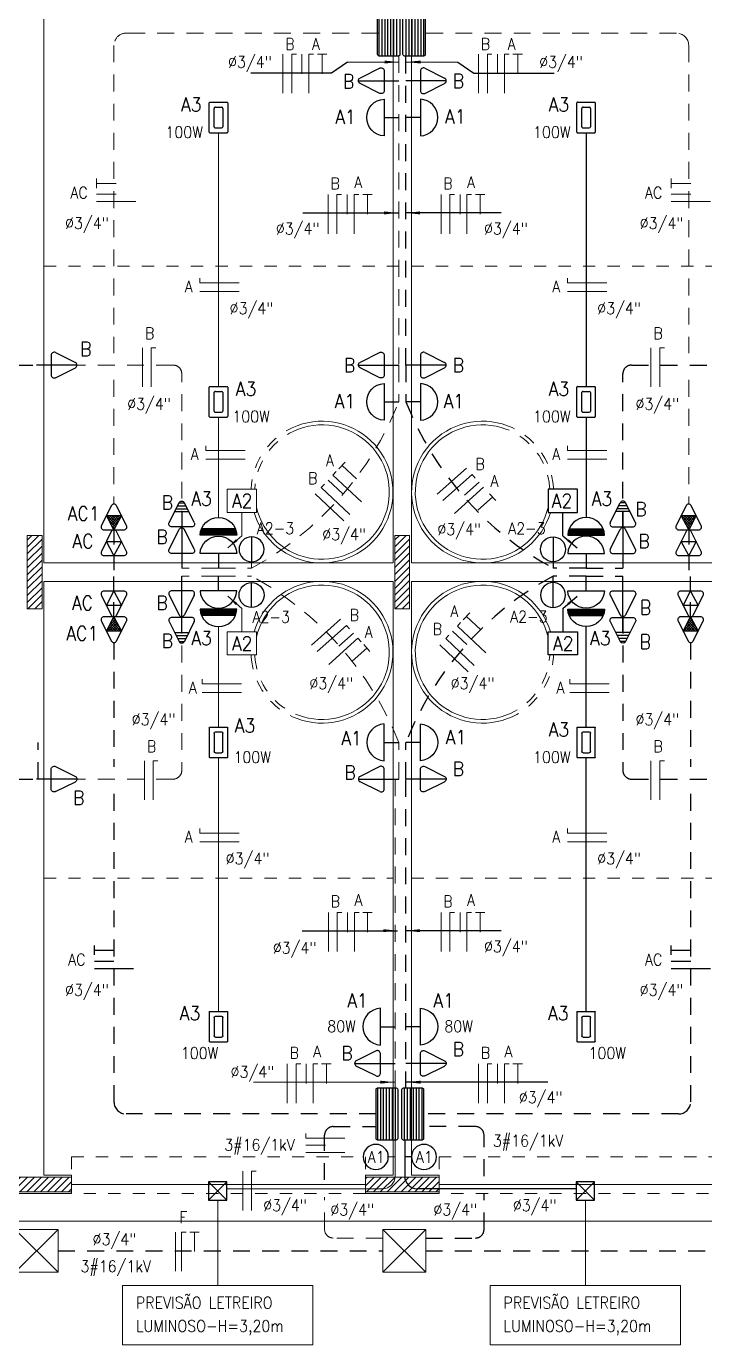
# Model space of a CAD drawing. Header units: inches. Extents: x -0.6 to 46.5, y 585.3 to 612.1.
# Drawn here: x 13.04 to 18.57, y 592.31 to 603.08 of the extents above; entities that cross this region are included whole.
import ezdxf

# ---------------------------------------------------------------- set-up
doc = ezdxf.new("R2010")
doc.units = ezdxf.units.IN
doc.header["$LTSCALE"] = 0.2
doc.header["$MEASUREMENT"] = 0
doc.linetypes.add('ELETRICO', pattern=[0.87, 0.69, -0.18])
doc.linetypes.add('HIDDEN', pattern=[0.375, 0.25, -0.125])
doc.layers.get('0').update_dxf_attribs({"lineweight": 0})
for name, color, linetype in [('ABC', 7, 'Continuous'), ('APISO', 134, 'ELETRICO'), ('ARRETO', 6, 'Continuous'), ('ATETO', 134, 'Continuous'), ('C', 7, 'Continuous'), ('Circuitos', 1, 'Continuous'), ('HATCH', 3, 'Continuous'), ('I', 7, 'Continuous'), ('O', 7, 'Continuous'), ('texto-fiacao', 7, 'Continuous')]:
    doc.layers.add(name, color=color, linetype=linetype)
for name, color, linetype, lineweight in [('ABERTURAS', 5, 'HIDDEN', 0), ('PAREDES', 30, 'Continuous', 0), ('PISOS', 4, 'Continuous', 0)]:
    doc.layers.add(name, color=color, linetype=linetype, lineweight=lineweight)
doc.styles.add('ROMANSP', font='romans.shx', dxfattribs={"width": 0.9})
pattern_1 = [(45, (11.47801, 76.999498), (-0.0282842712, 0.0282842712), [])]

# ---------------------------------------------------------------- blocks, each defined once
blk = doc.blocks.new('*O13')
at = {"layer": 'ABERTURAS', "color": 3, "linetype": 'Continuous', "lineweight": 0}
blk.add_line((4.2, -0.075), (1.8, -0.075), dxfattribs=at)
at = {"layer": 'ABERTURAS', "color": 3, "linetype": 'HIDDEN', "lineweight": 0}
blk.add_lwpolyline([(4.2, -0.15), (1.8, -0.15), (1.8, 0.15), (4.2, 0.15)], close=True, dxfattribs=at)
blk = doc.blocks.new('*O35')
at = {"layer": 'ABERTURAS', "color": 3, "linetype": 'Continuous', "lineweight": 0}
blk.add_line((1.2, -0.075), (-1.2, -0.075), dxfattribs=at)
at = {"layer": 'ABERTURAS', "color": 3, "linetype": 'HIDDEN', "lineweight": 0}
blk.add_lwpolyline([(1.2, -0.15), (-1.2, -0.15), (-1.2, 0.15), (1.2, 0.15)], close=True, dxfattribs=at)
blk = doc.blocks.new('O-COND-H')
at = {"color": 20}
for p, q in [((-10.41, -5.83), (-10.41, 5.83)), ((-10, 6.25), (10, 6.25)), ((10.41, -5.83), (10.41, 5.83)), ((10, -6.25), (-10, -6.25))]:
    blk.add_line(p, q, dxfattribs=at)
at = {"color": 7}
for p, q in [((-7.08, -2.08), (-7.08, 2.08)), ((-6.25, 2.92), (6.25, 2.92)), ((7.08, -2.08), (7.08, 2.08)), ((6.25, -2.92), (-6.25, -2.92))]:
    blk.add_line(p, q, dxfattribs=at)
at = {"color": 20}
for centre, start, end in [((-10, 5.83), 89.99998, 179.99998), ((10, 5.83), 359.99998, 89.99998), ((-10, -5.83), 179.99998, 269.99998), ((10, -5.83), 269.99998, 359.99998)]:
    blk.add_arc(centre, 0.416, start, end, dxfattribs=at)
at = {"color": 7}
for centre, start, end in [((-6.25, 2.08), 89.99998, 179.99998), ((6.25, 2.08), 0.00002, 89.99998), ((-6.25, -2.08), 179.99998, 269.99998), ((6.25, -2.08), 269.99998, 0.00002)]:
    blk.add_arc(centre, 0.833, start, end, dxfattribs=at)
blk = doc.blocks.new('O-ARAND')
at = {"color": 20}
for p, q in [((-12.5, 5), (12.5, 5)), ((0, 5), (0, -5))]:
    blk.add_line(p, q, dxfattribs=at)
blk.add_arc((0.02, 4.38), 12.5, 2.86598, 177.13402, dxfattribs=at)
blk = doc.blocks.new('O-2P20')
at = {"color": 20}
for p, q in [((-8.55, 7.89), (-1.79, 21.42)), ((0, 22.53), (0, 5)), ((8.55, 7.89), (1.79, 21.42)), ((-6.76, 5), (6.76, 5)), ((0, 5), (0, -5))]:
    blk.add_line(p, q, dxfattribs=at)
for centre, start, end in [((0, 20.53), 26.56505, 153.43495), ((-6.76, 7), 153.43495, 270), ((6.76, 7), 270, 26.56505)]:
    blk.add_arc(centre, 2, start, end, dxfattribs=at)
blk = doc.blocks.new('I-D')
at = {"color": 20}
blk.add_line((0, 17), (0, 0), dxfattribs=at)
blk.add_circle((0, 8.5), 8.5, dxfattribs=at)
blk = doc.blocks.new('O-2P170')
at = {"color": 20}
for p, q in [((-8.55, 7.89), (-1.79, 21.42)), ((2.81, 19.37), (-2.81, 19.37)), ((1.81, 21.37), (-1.81, 21.37)), ((8.55, 7.89), (1.79, 21.42)), ((4.81, 15.37), (-4.81, 15.37)), ((3.81, 17.37), (-3.81, 17.37)), ((0, 15.37), (0, -5)), ((-6.76, 5), (6.76, 5))]:
    blk.add_line(p, q, dxfattribs=at)
for centre, start, end in [((0, 20.53), 26.56505, 153.43495), ((-6.76, 7), 153.43495, 270), ((6.76, 7), 270, 26.56505)]:
    blk.add_arc(centre, 2, start, end, dxfattribs=at)
blk = doc.blocks.new('SETA')
at = {"color": 6}
blk.add_lwpolyline([(0, 0, 0, 2, 0), (9.69, 0, 2, 2, 0)], format="xyseb", dxfattribs=at)
blk = doc.blocks.new('O-ARAND3')
at = {"color": 20}
for p, q in [((-11.86, 9.61), (11.89, 9.61)), ((-11.51, 10.53), (11.54, 10.53)), ((-12.48, 6.26), (12.52, 6.26)), ((-12.43, 6.99), (12.46, 6.99)), ((-12.31, 7.92), (12.32, 7.92)), ((-12.12, 8.68), (12.16, 8.68))]:
    blk.add_line(p, q, dxfattribs=at)
blk.add_arc((0.02, 5.64), 12.52, 2.86598, 177.13402, dxfattribs=at)
blk = doc.blocks.new('CX-CD')
at = {"color": 20}
for p, q in [((-17.48, 5.87), (17.48, 5.87)), ((-17.48, 4), (17.48, 4)), ((-17.48, 2), (17.48, 2)), ((-17.48, 0), (17.48, 0)), ((-17.48, -2), (17.48, -2)), ((-17.48, -4), (17.48, -4)), ((-17.48, -6), (17.48, -6))]:
    blk.add_line(p, q, dxfattribs=at)
blk.add_lwpolyline([(-17.48, -7.06), (-17.48, 6.06, -0.414214), (-16.48, 7.06), (16.48, 7.06, -0.414214), (17.48, 6.06), (17.48, -7.06, -0.414214), (16.48, -8.06), (-16.48, -8.06, -0.414214)], format="xyb", close=True, dxfattribs=at)
at = {"color": 1, "style": 'ROMANSP', "flags": 3}
blk.add_attdef('CX', (61.88, -3.2), '', height=11.3, dxfattribs=at)
blk = doc.blocks.new('CP-30')
at = {"lineweight": 0}
for p, q in [((-17.5, 17.5), (17.5, -17.5)), ((-17.5, -17.5), (17.5, 17.5))]:
    blk.add_line(p, q, dxfattribs=at)
at = {"color": 5, "lineweight": 0}
blk.add_lwpolyline([(-17.5, -17.5), (-17.5, 17.5), (17.5, 17.5), (17.5, -17.5)], close=True, dxfattribs=at)
blk = doc.blocks.new('CX-2X4')
at = {"color": 5}
for p, q in [((6.2475, -6.2475), (-6.2475, 6.2475)), ((-6.2475, -6.2475), (6.2475, 6.2475))]:
    blk.add_line(p, q, dxfattribs=at)
at = {"color": 20}
for p, q in [((-6.2475, 6.2475), (6.2475, 6.2475)), ((-6.2475, -6.2475), (-6.2475, 6.2475)), ((6.2475, 6.2475), (6.2475, -6.2475)), ((6.2475, -6.2475), (-6.2475, -6.2475))]:
    blk.add_line(p, q, dxfattribs=at)
blk = doc.blocks.new('I-S')
at = {"color": 20}
blk.add_circle((0, 8.5), 8.5, dxfattribs=at)
blk = doc.blocks.new('O-AC20')
at = {"color": 20}
blk.add_line((0, 5), (0, -5), dxfattribs=at)
blk.add_lwpolyline([(6.76, 5, 0.557537), (8.55, 7.89), (1.79, 21.42, 0.618034), (-1.79, 21.42), (-8.55, 7.89, 0.557537), (-6.76, 5)], format="xyb", close=True, dxfattribs=at)
at = {"layer": 'O', "color": 20}
blk.add_lwpolyline([(0, 5), (-5.17, 14.66), (5.17, 14.66)], close=True, dxfattribs=at)
blk = doc.blocks.new('*X45')
at = {"color": 0}
for p, q in [((1683.55, 1517.88), (1677.07, 1524.36)), ((1677.19, 1523.4), (1678.15, 1524.36)), ((1677.81, 1522.25), (1679.92, 1524.36)), ((1682.93, 1516.73), (1678.26, 1521.39)), ((1678.42, 1521.09), (1681.69, 1524.36)), ((1684.17, 1519.03), (1678.84, 1524.36)), ((1679.04, 1519.94), (1683.46, 1524.36)), ((1679.66, 1518.79), (1685.22, 1524.36)), ((1680.27, 1517.64), (1686.99, 1524.36)), ((1682.32, 1515.57), (1680.3, 1517.59)), ((1684.78, 1520.18), (1680.6, 1524.36)), ((1680.89, 1516.49), (1685.01, 1520.61)), ((1681.51, 1515.34), (1682.98, 1516.81)), ((1685.4, 1521.33), (1682.37, 1524.36)), ((1686.01, 1522.48), (1684.14, 1524.36)), ((1686.63, 1523.63), (1685.91, 1524.36))]:
    blk.add_line(p, q, dxfattribs=at)
blk = doc.blocks.new('O-AC170')
at = {"color": 20}
blk.add_line((0, 5), (0, -5), dxfattribs=at)
blk.add_lwpolyline([(6.76, 5, 0.557537), (8.55, 7.89), (1.79, 21.42, 0.618034), (-1.79, 21.42), (-8.55, 7.89, 0.557537), (-6.76, 5)], format="xyb", close=True, dxfattribs=at)
at = {"layer": 'O', "color": 20}
blk.add_lwpolyline([(0, 5), (-5.17, 14.66), (5.17, 14.66)], close=True, dxfattribs=at)
at = {"layer": 'O'}
blk.add_blockref('*X45', (-1681.85, -1509.7), dxfattribs=at)

msp = doc.modelspace()

# ---------------------------------------------------------------- hatches: boundary and pattern name
at = {"layer": 'HATCH', "linetype": 'Continuous', "lineweight": 0}
h = msp.add_hatch(dxfattribs=at)
h.set_pattern_fill('_USER', color=256, scale=0.04, angle=45, style=0, pattern_type=0)
h.set_pattern_definition(pattern_1)
h.paths.add_polyline_path([(13.163, 598.92), (13.163, 598.32), (13.043, 598.32), (13.043, 598.92)])
h.dxf.unprotected_set("ltscale", 0)
h = msp.add_hatch(dxfattribs=at)
h.set_pattern_fill('_USER', color=256, scale=0.04, angle=45, style=0, pattern_type=0)
h.set_pattern_definition(pattern_1)
h.paths.add_polyline_path([(16.163, 598.92), (16.163, 598.32), (16.043, 598.32), (16.043, 598.92)])
h.dxf.unprotected_set("ltscale", 0)
h = msp.add_hatch(dxfattribs=at)
h.set_pattern_fill('_USER', color=256, scale=0.04, angle=45, style=0, pattern_type=0)
h.set_pattern_definition(pattern_1)
h.paths.add_polyline_path([(12.803, 593.56), (13.403, 593.56), (13.403, 593.68), (12.803, 593.68)])
h.dxf.unprotected_set("ltscale", 0)
h = msp.add_hatch(dxfattribs=at)
h.set_pattern_fill('_USER', color=256, scale=0.04, angle=45, style=0, pattern_type=0)
h.set_pattern_definition(pattern_1)
h.paths.add_polyline_path([(15.803, 593.56), (16.403, 593.56), (16.403, 593.68), (15.803, 593.68)])
h.dxf.unprotected_set("ltscale", 0)

# ---------------------------------------------------------------- linework, layer by layer
at = {"linetype": 'Continuous', "lineweight": 0}
for points in [[(13.163, 598.92), (13.163, 598.32), (13.043, 598.32), (13.043, 598.92)], [(16.163, 598.92), (16.163, 598.32), (16.043, 598.32), (16.043, 598.92)], [(12.803, 593.56), (13.403, 593.56), (13.403, 593.68), (12.803, 593.68)], [(15.803, 593.56), (16.403, 593.56), (16.403, 593.68), (15.803, 593.68)]]:
    msp.add_lwpolyline(points, close=True, dxfattribs=at).dxf.unprotected_set("ltscale", 0)
at = {"layer": 'APISO', "lineweight": 0}
for p, q in [((15.908, 603.022), (13.867, 603.022)), ((18.34, 603.022), (16.298, 603.022)), ((13.75, 602.922), (13.75, 600.408)), ((18.44, 602.922), (18.44, 600.408)), ((16.075, 600.311), (16.075, 600.011)), ((13.75, 600.191), (13.75, 599.176)), ((18.44, 600.191), (18.44, 599.176)), ((14.873, 598.705), (14.873, 598.652)), ((14.603, 598.652), (14.303, 598.652)), ((14.603, 598.652), (14.873, 598.652)), ((14.603, 598.588), (14.303, 598.588)), ((14.603, 598.588), (14.873, 598.588)), ((16.075, 596.93), (16.075, 597.23))]:
    msp.add_line(p, q, dxfattribs=at)
at = {"layer": 'APISO'}
for p, q in [((16.131, 600.311), (16.131, 600.011)), ((17.333, 598.705), (17.333, 598.652)), ((17.603, 598.652), (17.333, 598.652)), ((17.603, 598.652), (17.903, 598.652)), ((17.333, 598.535), (17.333, 598.588)), ((17.603, 598.588), (17.333, 598.588)), ((17.603, 598.588), (17.903, 598.588)), ((13.75, 598.045), (13.75, 597.03)), ((18.456, 598.045), (18.456, 597.03)), ((13.131, 596.93), (13.131, 597.23)), ((16.131, 596.93), (16.131, 597.23)), ((13.75, 596.81), (13.75, 594.295)), ((18.456, 596.81), (18.456, 594.295)), ((15.888, 594.195), (13.85, 594.195)), ((18.356, 594.195), (16.294, 594.195)), ((13.294, 593.077), (15.944, 593.077)), ((16.294, 593.077), (21.137, 593.077))]:
    msp.add_line(p, q, dxfattribs=at)
at = {"layer": 'APISO', "lineweight": 0}
for points in [[(14.303, 598.983), (14.303, 600.241, 0.414214), (14.233, 600.311), (13.448, 600.311)], [(14.303, 598.258), (14.303, 597, -0.414214), (14.233, 596.93), (13.448, 596.93)], [(15.944, 593.182), (15.539, 593.182, -0.414214), (15.469, 593.252), (15.469, 593.516, -0.414214)]]:
    msp.add_lwpolyline(points, format="xyb", dxfattribs=at)
at = {"layer": 'APISO'}
for points in [[(17.903, 598.983), (17.903, 600.241, -0.414214), (17.973, 600.311), (18.758, 600.311)], [(17.903, 598.258), (17.903, 597, 0.414214), (17.973, 596.93), (18.758, 596.93)], [(15.469, 593.656), (15.469, 594.022, -0.414214), (15.539, 594.092), (15.888, 594.092)], [(16.77, 593.687), (16.77, 594.022, 0.414214), (16.7, 594.092), (16.263, 594.092)], [(16.294, 593.182), (16.7, 593.182, 0.414214), (16.77, 593.252), (16.77, 593.547, 0.414214)]]:
    msp.add_lwpolyline(points, format="xyb", dxfattribs=at)
at = {"layer": 'APISO', "lineweight": 0}
for centre, radius, start, end in [((13.852, 602.921), 0.102, 81.8724, 179.5941), ((18.34, 602.922), 0.1, 360, 90), ((1658.172, 601.574), 1642.098, 179.95596, 180.04404), ((13.602, 600.987), 2.658, 298.5567, 338.4639), ((13.602, 596.254), 2.658, 21.5361, 61.4433), ((1658.142, 595.667), 1642.098, 179.95596, 180.04404)]:
    msp.add_arc(centre, radius, start, end, dxfattribs=at)
at = {"layer": 'APISO'}
for centre, radius, start, end in [((-1625.966, 601.574), 1642.098, 359.95596, 0.04404), ((18.604, 600.987), 2.658, 201.5361, 241.4433), ((18.604, 596.254), 2.658, 118.5567, 158.4639), ((-1625.966, 595.667), 1642.098, 359.95596, 0.04404), ((13.85, 594.295), 0.1, 180, 270), ((18.356, 594.295), 0.1, 270, 0)]:
    msp.add_arc(centre, radius, start, end, dxfattribs=at)
at = {"layer": 'ARRETO'}
for p, q in [((15.526, 602.694), (14.868, 602.694)), ((15.656, 602.786), (15.526, 602.694)), ((16.556, 602.786), (16.686, 602.694)), ((16.686, 602.694), (17.343, 602.694)), ((15.291, 601.554), (16.071, 601.554)), ((16.911, 601.554), (16.131, 601.554)), ((17.413, 598.918), (17.413, 599.108)), ((17.413, 598.918), (17.529, 598.818)), ((17.413, 598.323), (17.529, 598.423)), ((17.413, 598.323), (17.413, 598.133)), ((15.285, 595.692), (16.064, 595.692)), ((16.911, 595.692), (16.131, 595.692)), ((17.291, 594.455), (16.137, 594.455))]:
    msp.add_line(p, q, dxfattribs=at)
at = {"layer": 'ARRETO', "lineweight": 0}
for p, q in [((15.656, 602.786), (16.075, 602.786)), ((16.556, 602.786), (16.137, 602.786)), ((14.793, 598.918), (14.793, 599.108)), ((14.793, 598.918), (14.678, 598.818)), ((14.793, 598.323), (14.678, 598.423)), ((14.793, 598.323), (14.793, 598.133)), ((14.889, 594.455), (16.043, 594.455)), ((14.597, 593.49), (14.597, 592.795)), ((17.597, 593.49), (17.597, 592.795))]:
    msp.add_line(p, q, dxfattribs=at)
for points in [[(14.914, 599.297), (14.914, 599.108), (14.673, 599.108), (14.673, 599.297)], [(14.914, 597.944), (14.914, 598.133), (14.673, 598.133), (14.673, 597.944)], [(13.821, 592.311), (13.821, 592.795), (15.373, 592.795), (15.373, 592.311)], [(16.821, 592.311), (16.821, 592.795), (18.373, 592.795), (18.373, 592.311)]]:
    msp.add_lwpolyline(points, close=True, dxfattribs=at)
at = {"layer": 'ARRETO'}
for points in [[(17.292, 599.297), (17.292, 599.108), (17.533, 599.108), (17.533, 599.297)], [(17.292, 597.944), (17.292, 598.133), (17.533, 598.133), (17.533, 597.944)]]:
    msp.add_lwpolyline(points, close=True, dxfattribs=at)
at = {"layer": 'ATETO', "lineweight": 0}
for p, q in [((16.044, 593.986), (16.044, 593.685)), ((14.672, 593.585), (15.944, 593.585))]:
    msp.add_line(p, q, dxfattribs=at)
at = {"layer": 'ATETO'}
for p, q in [((16.123, 593.986), (16.123, 593.685)), ((17.522, 593.585), (16.223, 593.585))]:
    msp.add_line(p, q, dxfattribs=at)
at = {"layer": 'ATETO', "lineweight": 0}
for points in [[(14.603, 602.208), (14.603, 600.136)], [(14.603, 599.886), (14.603, 599.066)], [(14.603, 597.355), (14.603, 598.175)], [(14.603, 595.033), (14.603, 597.105)], [(15.989, 593.845), (16.044, 593.845)]]:
    msp.add_lwpolyline(points, dxfattribs=at)
at = {"layer": 'ATETO'}
for points in [[(17.603, 602.208), (17.603, 600.136)], [(17.603, 599.886), (17.603, 599.066)], [(17.603, 597.355), (17.603, 598.175)], [(17.603, 595.033), (17.603, 597.105)], [(16.178, 593.845), (16.123, 593.845)]]:
    msp.add_lwpolyline(points, dxfattribs=at)
at = {"layer": 'ATETO', "lineweight": 0}
msp.add_arc((15.944, 593.685), 0.1, 270, 0, dxfattribs=at)
at = {"layer": 'ATETO'}
msp.add_arc((16.223, 593.685), 0.1, 180, 270, dxfattribs=at)
at = {"layer": 'Circuitos', "lineweight": 0}
for p, q in [((15.129, 602.851), (15.129, 602.531)), ((15.201, 602.851), (15.239, 602.851)), ((15.201, 602.851), (15.201, 602.531)), ((15.284, 602.851), (15.284, 602.691)), ((15.341, 602.851), (15.379, 602.851)), ((15.341, 602.851), (15.341, 602.531)), ((15.411, 602.851), (15.487, 602.851)), ((15.449, 602.851), (15.449, 602.691)), ((16.725, 602.851), (16.725, 602.531)), ((16.797, 602.851), (16.797, 602.531)), ((16.797, 602.851), (16.835, 602.851)), ((16.88, 602.851), (16.88, 602.691)), ((16.937, 602.851), (16.975, 602.851)), ((16.937, 602.851), (16.937, 602.531)), ((17.006, 602.851), (17.083, 602.851)), ((17.045, 602.851), (17.045, 602.691)), ((13.608, 601.757), (13.608, 601.834)), ((18.297, 601.757), (18.297, 601.834)), ((13.608, 601.795), (13.768, 601.795)), ((18.297, 601.795), (18.457, 601.795)), ((13.608, 601.707), (13.768, 601.707)), ((13.608, 601.647), (13.928, 601.647)), ((15.499, 601.703), (15.499, 601.383)), ((15.57, 601.703), (15.608, 601.703)), ((15.57, 601.703), (15.57, 601.383)), ((15.654, 601.703), (15.654, 601.543)), ((15.71, 601.703), (15.748, 601.703)), ((15.71, 601.703), (15.71, 601.383)), ((15.78, 601.703), (15.856, 601.703)), ((15.818, 601.703), (15.818, 601.543)), ((16.419, 601.703), (16.419, 601.383)), ((16.49, 601.703), (16.528, 601.703)), ((16.49, 601.703), (16.49, 601.383)), ((16.574, 601.703), (16.574, 601.543)), ((16.63, 601.703), (16.668, 601.703)), ((16.63, 601.703), (16.63, 601.383)), ((16.7, 601.703), (16.776, 601.703)), ((16.738, 601.703), (16.738, 601.543)), ((18.297, 601.707), (18.457, 601.707)), ((18.297, 601.647), (18.617, 601.647)), ((14.451, 600.982), (14.451, 601.021)), ((14.451, 600.982), (14.771, 600.982)), ((17.451, 600.982), (17.451, 601.021)), ((17.451, 600.982), (17.771, 600.982)), ((14.451, 600.911), (14.771, 600.911)), ((17.451, 600.911), (17.771, 600.911)), ((13.984, 600.453), (13.984, 600.133)), ((14.055, 600.453), (14.093, 600.453)), ((14.055, 600.453), (14.055, 600.133)), ((18.132, 600.453), (18.132, 600.133)), ((18.204, 600.453), (18.204, 600.133)), ((18.204, 600.453), (18.242, 600.453)), ((14.5, 599.614), (14.5, 599.652)), ((14.5, 599.614), (14.82, 599.614)), ((17.451, 599.614), (17.451, 599.652)), ((17.451, 599.614), (17.771, 599.614)), ((14.5, 599.543), (14.82, 599.543)), ((15.585, 599.464), (15.637, 599.519)), ((15.611, 599.492), (15.728, 599.382)), ((16.626, 599.47), (16.388, 599.257)), ((17.451, 599.543), (17.771, 599.543)), ((15.499, 599.372), (15.615, 599.262)), ((15.537, 599.413), (15.563, 599.441)), ((15.537, 599.413), (15.771, 599.194)), ((16.674, 599.417), (16.435, 599.204)), ((16.73, 599.355), (16.61, 599.248)), ((16.674, 599.417), (16.699, 599.389)), ((15.393, 599.259), (15.626, 599.04)), ((15.441, 599.311), (15.468, 599.339)), ((15.441, 599.311), (15.675, 599.092)), ((16.767, 599.313), (16.529, 599.099)), ((16.814, 599.261), (16.865, 599.204)), ((16.839, 599.232), (16.72, 599.126)), ((16.6, 598.231), (16.653, 598.287)), ((15.6, 598.237), (15.362, 598.024)), ((15.648, 598.184), (15.409, 597.971)), ((15.648, 598.184), (15.673, 598.156)), ((16.553, 598.18), (16.579, 598.208)), ((16.553, 598.18), (16.786, 597.961)), ((16.627, 598.259), (16.743, 598.15)), ((15.741, 598.08), (15.503, 597.867)), ((15.704, 598.122), (15.584, 598.015)), ((15.741, 598.08), (15.767, 598.051)), ((16.457, 598.078), (16.483, 598.106)), ((16.457, 598.078), (16.69, 597.859)), ((16.514, 598.139), (16.631, 598.03)), ((15.813, 597.999), (15.694, 597.893)), ((15.788, 598.028), (15.839, 597.971)), ((16.408, 598.026), (16.641, 597.807)), ((14.47, 597.707), (14.47, 597.745)), ((17.47, 597.707), (17.47, 597.745)), ((14.47, 597.707), (14.79, 597.707)), ((14.47, 597.636), (14.79, 597.636)), ((17.47, 597.707), (17.79, 597.707)), ((17.47, 597.636), (17.79, 597.636)), ((13.999, 597.08), (13.999, 596.76)), ((14.07, 597.08), (14.07, 596.76)), ((14.07, 597.08), (14.108, 597.08)), ((18.132, 597.08), (18.132, 596.76)), ((18.204, 597.08), (18.204, 596.76)), ((18.204, 597.08), (18.242, 597.08)), ((14.451, 596.489), (14.451, 596.527)), ((14.451, 596.489), (14.771, 596.489)), ((17.451, 596.489), (17.451, 596.527)), ((17.451, 596.489), (17.771, 596.489)), ((14.451, 596.418), (14.771, 596.418)), ((17.451, 596.418), (17.771, 596.418)), ((15.501, 595.841), (15.501, 595.521)), ((15.572, 595.841), (15.61, 595.841)), ((15.572, 595.841), (15.572, 595.521)), ((15.656, 595.841), (15.656, 595.681)), ((15.712, 595.841), (15.75, 595.841)), ((15.712, 595.841), (15.712, 595.521)), ((15.782, 595.841), (15.858, 595.841)), ((15.82, 595.841), (15.82, 595.681)), ((16.419, 595.841), (16.419, 595.521)), ((16.49, 595.841), (16.49, 595.521)), ((16.49, 595.841), (16.528, 595.841)), ((16.574, 595.841), (16.574, 595.681)), ((16.63, 595.841), (16.63, 595.521)), ((16.63, 595.841), (16.668, 595.841)), ((16.7, 595.841), (16.776, 595.841)), ((16.738, 595.841), (16.738, 595.681)), ((15.164, 594.604), (15.164, 594.284)), ((15.236, 594.604), (15.236, 594.284)), ((15.236, 594.604), (15.274, 594.604)), ((15.319, 594.604), (15.319, 594.444)), ((15.376, 594.604), (15.414, 594.604)), ((15.376, 594.604), (15.376, 594.284)), ((15.445, 594.604), (15.522, 594.604)), ((15.484, 594.604), (15.484, 594.444)), ((16.725, 594.604), (16.725, 594.284)), ((16.797, 594.604), (16.835, 594.604)), ((16.797, 594.604), (16.797, 594.284)), ((16.88, 594.604), (16.88, 594.444)), ((16.937, 594.604), (16.975, 594.604)), ((16.937, 594.604), (16.937, 594.284)), ((17.006, 594.604), (17.083, 594.604)), ((17.045, 594.604), (17.045, 594.444)), ((15.315, 593.997), (15.315, 594.035)), ((15.315, 593.997), (15.635, 593.997)), ((15.315, 593.94), (15.475, 593.94)), ((15.315, 593.881), (15.635, 593.881)), ((14.801, 593.728), (14.801, 593.408)), ((14.873, 593.728), (14.873, 593.408)), ((14.873, 593.728), (14.911, 593.728)), ((14.251, 593.231), (14.251, 592.911)), ((14.301, 593.231), (14.34, 593.231)), ((14.301, 593.231), (14.301, 592.911)), ((14.369, 593.231), (14.445, 593.231)), ((14.407, 593.231), (14.407, 593.071))]:
    msp.add_line(p, q, dxfattribs=at)
at = {"layer": 'Circuitos'}
for p, q in [((13.59, 595.494), (13.59, 595.57)), ((13.59, 595.532), (13.75, 595.532)), ((18.297, 595.494), (18.297, 595.57)), ((18.297, 595.532), (18.457, 595.532)), ((13.59, 595.444), (13.75, 595.444)), ((13.59, 595.384), (13.91, 595.384)), ((18.297, 595.444), (18.457, 595.444)), ((18.297, 595.384), (18.617, 595.384))]:
    msp.add_line(p, q, dxfattribs=at)
at = {"layer": 'PAREDES', "lineweight": 0}
for p, q in [((13.178, 603.545), (13.178, 598.695)), ((16.028, 603.545), (16.028, 598.695)), ((16.178, 603.545), (16.178, 598.695)), ((13.178, 598.695), (16.028, 598.695)), ((16.178, 598.695), (19.028, 598.695)), ((13.178, 598.545), (13.178, 593.695)), ((13.178, 598.545), (16.028, 598.545)), ((16.028, 598.545), (16.028, 593.695)), ((16.178, 598.545), (16.178, 593.695)), ((16.178, 598.545), (19.028, 598.545)), ((13.403, 593.695), (13.178, 593.695)), ((13.403, 593.545), (13.403, 593.695)), ((16.028, 593.695), (15.803, 593.695)), ((15.803, 593.545), (15.803, 593.695)), ((16.403, 593.695), (16.178, 593.695)), ((16.403, 593.545), (16.403, 593.695)), ((13.403, 593.545), (12.803, 593.545)), ((16.403, 593.545), (15.803, 593.545))]:
    msp.add_line(p, q, dxfattribs=at)
at = {"layer": 'PAREDES', "linetype": 'HIDDEN', "lineweight": 0}
for p, q in [((13.178, 601.12), (19.028, 601.12)), ((15.448, 598.695), (14.869, 598.695)), ((16.758, 598.695), (17.337, 598.695)), ((15.448, 598.545), (14.869, 598.545)), ((16.758, 598.545), (17.337, 598.545)), ((13.178, 596.12), (16.028, 596.12)), ((16.178, 596.12), (19.028, 596.12))]:
    msp.add_line(p, q, dxfattribs=at)
for centre, radius, start, end in [((15.448, 599.274), 0.579, 110.4894, 177.7404), ((15.448, 599.274), 0.549, 110.3786, 177.6173), ((16.758, 599.274), 0.549, 4.2033, 69.6214), ((16.758, 599.274), 0.579, 3.9857, 69.5106), ((15.448, 597.966), 0.579, 183.9857, 249.5106), ((15.448, 597.966), 0.549, 184.2033, 249.6214), ((16.758, 597.966), 0.549, 290.3786, 355.7967), ((16.758, 597.966), 0.579, 290.4894, 356.0143)]:
    msp.add_arc(centre, radius, start, end, dxfattribs=at)
at = {"layer": 'PAREDES', "linetype": 'Continuous', "lineweight": 0}
for centre, radius, start, end in [((15.448, 599.274), 0.579, 196.6837, 110.4894), ((15.448, 599.274), 0.549, 193.3336, 110.3786), ((16.758, 599.274), 0.579, 69.5106, 343.3163), ((16.758, 599.274), 0.549, 69.6214, 346.6664), ((16.758, 599.274), 0.549, 2.3827, 4.2033), ((16.758, 599.274), 0.579, 2.2596, 3.9857), ((15.448, 597.966), 0.579, 249.5106, 163.3163), ((15.448, 597.966), 0.549, 249.6214, 166.6664), ((16.758, 597.966), 0.579, 16.6837, 290.4894), ((16.758, 597.966), 0.549, 13.3336, 290.3786), ((15.448, 597.966), 0.579, 182.2596, 183.9857), ((15.448, 597.966), 0.549, 182.3827, 184.2033), ((16.758, 597.966), 0.549, 355.7967, 357.6173), ((16.758, 597.966), 0.579, 356.0143, 357.7404)]:
    msp.add_arc(centre, radius, start, end, dxfattribs=at)
at = {"layer": 'PISOS', "linetype": 'Continuous', "lineweight": 0}
msp.add_lwpolyline([(6.803, 593.32), (19.403, 593.32), (19.403, 603.92), (6.803, 603.92)], close=True, dxfattribs=at)

# ---------------------------------------------------------------- block references
at = {"layer": 'ABERTURAS', "linetype": 'HIDDEN', "lineweight": 0}
for name in ['*O35', '*O13']:
    msp.add_blockref(name, (14.603, 593.695), dxfattribs=at)
at = {"layer": 'C', "lineweight": 0, "yscale": 0.01199999999999818, "zscale": 0.012, "rotation": 90}
for p, xscale in [((15.986, 603.045), 0.01199999999999818), ((15.972, 594.195), -0.01199999999999818)]:
    msp.add_blockref('CX-CD', p, dxfattribs=dict(at, xscale=xscale))
at = {"layer": 'C'}
for name, p, xscale, yscale, zscale, rotation in [('CX-CD', (16.205, 603.045), 0.01199999999999818, 0.01199999999999818, 0.012, 270), ('CX-CD', (16.194, 594.195), -0.01199999999999818, 0.01199999999999818, 0.012, 270), ('CX-2X4', (14.597, 593.565), -0.01199999999999818, 0.01199999999999818, 0.012, 180), ('CX-2X4', (17.597, 593.565), -0.01199999999999818, 0.01199999999999818, 0.012, 180), ('CP-30', (13.119, 593.077), -0.01, 0.01, 0.01, 180), ('CP-30', (16.119, 593.077), -0.01, 0.01, 0.01, 180)]:
    msp.add_blockref(name, p, dxfattribs=dict(at, xscale=xscale, yscale=yscale, zscale=zscale, rotation=rotation))
at = {"layer": 'I', "lineweight": 0, "xscale": -0.01199999999999818, "yscale": 0.01199999999999818, "zscale": 0.012}
msp.add_blockref('I-D', (14.873, 598.705), dxfattribs=at)
at = {"layer": 'I', "xscale": 0.01199999999999818, "yscale": 0.01199999999999818, "zscale": 0.012}
msp.add_blockref('I-D', (17.333, 598.705), dxfattribs=at)
at = {"layer": 'I', "lineweight": 0, "yscale": 0.01199999999999818, "zscale": 0.012}
for name, p, xscale, rotation in [('I-D', (14.873, 598.535), 0.01199999999999818, 180), ('I-S', (15.785, 593.845), -0.01199999999999818, 270)]:
    msp.add_blockref(name, p, dxfattribs=dict(at, xscale=xscale, rotation=rotation))
at = {"layer": 'I', "xscale": -0.01199999999999818, "yscale": 0.01199999999999818, "zscale": 0.012}
for name, p, rotation in [('I-D', (17.333, 598.535), 180), ('I-S', (16.178, 593.845), 270)]:
    msp.add_blockref(name, p, dxfattribs=dict(at, rotation=rotation))
at = {"layer": 'O', "lineweight": 0, "yscale": 0.01199999999999818, "zscale": 0.012}
for name, p, xscale, rotation in [('O-2P20', (16.015, 602.633), -0.01199999999999818, 90), ('O-ARAND', (16.015, 602.333), -0.01199999999999818, 90), ('O-COND-H', (14.603, 602.333), 0.01199999999999818, 270), ('O-2P20', (13.178, 600.311), 0.01199999999999818, 270), ('O-2P20', (16.015, 600.311), -0.01199999999999818, 90), ('O-COND-H', (14.603, 600.011), 0.01199999999999818, 270), ('O-ARAND', (16.015, 600.011), -0.01199999999999818, 90), ('O-2P20', (14.303, 598.528), 0.01199999999999818, 180), ('O-ARAND', (14.603, 598.528), 0.01199999999999818, 180), ('O-2P170', (14.303, 598.311), 0.01199999999999818, 180), ('O-ARAND3', (14.603, 598.393), 0.01199999999999818, 180), ('O-COND-H', (14.603, 597.23), -0.01199999999999818, 270), ('O-ARAND', (16.015, 597.23), 0.01199999999999818, 90), ('O-2P20', (13.178, 596.93), -0.01199999999999818, 270), ('O-2P20', (16.015, 596.93), 0.01199999999999818, 90), ('O-ARAND', (15.984, 594.908), 0.01199999999999818, 90), ('O-COND-H', (14.603, 594.908), -0.01199999999999818, 270), ('O-2P20', (15.984, 594.608), 0.01199999999999818, 90)]:
    msp.add_blockref(name, p, dxfattribs=dict(at, xscale=xscale, rotation=rotation))
at = {"layer": 'O', "yscale": 0.01199999999999818, "zscale": 0.012}
for name, p, xscale, rotation in [('O-2P20', (16.191, 602.633), 0.01199999999999818, 270), ('O-ARAND', (16.191, 602.333), 0.01199999999999818, 270), ('O-COND-H', (17.603, 602.333), 0.01199999999999818, 270), ('O-2P20', (13.028, 600.311), -0.01199999999999818, 90), ('O-2P20', (16.191, 600.311), 0.01199999999999818, 270), ('O-ARAND', (16.191, 600.011), 0.01199999999999818, 270), ('O-COND-H', (17.603, 600.011), 0.01199999999999818, 270), ('O-ARAND', (17.603, 598.528), -0.01199999999999818, 180), ('O-2P20', (17.903, 598.528), -0.01199999999999818, 180), ('O-AC170', (13.75, 598.315), 0.01199999999999818, 180), ('O-ARAND3', (17.603, 598.393), -0.01199999999999818, 180), ('O-2P170', (17.903, 598.311), -0.01199999999999818, 180), ('O-AC170', (18.456, 598.315), 0.01199999999999818, 180), ('O-ARAND', (16.191, 597.23), -0.01199999999999818, 270), ('O-COND-H', (17.603, 597.23), -0.01199999999999818, 270), ('O-2P20', (13.028, 596.93), 0.01199999999999818, 90), ('O-2P20', (16.191, 596.93), -0.01199999999999818, 270), ('O-ARAND', (16.191, 594.908), -0.01199999999999818, 270), ('O-COND-H', (17.603, 594.908), -0.01199999999999818, 270), ('O-2P20', (16.191, 594.608), -0.01199999999999818, 270)]:
    msp.add_blockref(name, p, dxfattribs=dict(at, xscale=xscale, rotation=rotation))
at = {"layer": 'O', "xscale": 0.01199999999999818, "yscale": 0.01199999999999818, "zscale": 0.012}
for name, p in [('O-AC170', (13.75, 598.906)), ('O-2P170', (17.903, 598.93)), ('O-AC170', (18.44, 598.906)), ('O-ARAND3', (17.603, 598.848)), ('O-2P20', (17.903, 598.712)), ('O-ARAND', (17.603, 598.712))]:
    msp.add_blockref(name, p, dxfattribs=at)
at = {"layer": 'O', "lineweight": 0, "xscale": -0.01199999999999818, "yscale": 0.01199999999999818, "zscale": 0.012}
for name, p in [('O-2P170', (14.303, 598.93)), ('O-ARAND3', (14.603, 598.848)), ('O-2P20', (14.303, 598.712)), ('O-ARAND', (14.603, 598.712))]:
    msp.add_blockref(name, p, dxfattribs=at)
at = {"layer": 'texto-fiacao', "lineweight": 0, "yscale": 0.01199999999999818, "zscale": 0.012}
for name, p, xscale in [('SETA', (16.075, 602.786), -0.01199999999999818), ('SETA', (16.137, 602.786), 0.01199999999999818), ('O-AC20', (13.75, 598.695), 0.01199999999999818), ('O-AC20', (18.44, 598.695), 0.01199999999999818)]:
    msp.add_blockref(name, p, dxfattribs=dict(at, xscale=xscale))
at = {"layer": 'texto-fiacao', "yscale": 0.01199999999999818, "zscale": 0.012}
for p, xscale in [((16.071, 601.554), -0.01199999999999818), ((16.131, 601.554), 0.01199999999999818)]:
    msp.add_blockref('SETA', p, dxfattribs=dict(at, xscale=xscale))
at = {"layer": 'texto-fiacao', "lineweight": 0}
for name, p, xscale, yscale, zscale, rotation in [('SETA', (14.678, 598.818), -0.01, 0.01, 0.01, 220.9048646310808), ('O-AC20', (13.75, 598.525), 0.01199999999999818, 0.01199999999999818, 0.012, 180), ('O-AC20', (18.456, 598.525), 0.01199999999999818, 0.01199999999999818, 0.012, 180), ('SETA', (14.678, 598.423), 0.01, 0.01, 0.01, 319.0951353689191)]:
    msp.add_blockref(name, p, dxfattribs=dict(at, xscale=xscale, yscale=yscale, zscale=zscale, rotation=rotation))
at = {"layer": 'texto-fiacao'}
for p, xscale, yscale, zscale, rotation in [((17.529, 598.818), 0.01, 0.01, 0.01, 139.0951353689192), ((17.529, 598.423), -0.01, 0.01, 0.01, 40.90486463108083), ((16.064, 595.692), 0.01199999999999818, 0.01199999999999818, 0.012, 180), ((16.131, 595.692), -0.01199999999999818, 0.01199999999999818, 0.012, 180), ((16.039, 594.455), 0.01199999999999818, 0.01199999999999818, 0.012, 180), ((16.137, 594.455), -0.01199999999999818, 0.01199999999999818, 0.012, 180)]:
    msp.add_blockref('SETA', p, dxfattribs=dict(at, xscale=xscale, yscale=yscale, zscale=zscale, rotation=rotation))

# ---------------------------------------------------------------- texts
at = {"layer": 'ABC', "style": 'ROMANSP', "width": 0.9}
for p in [(13.372, 599.041), (13.361, 598.063)]:
    msp.add_text('AC1', height=0.1147, dxfattribs=at).set_placement(p)
at = {"layer": 'texto-fiacao', "lineweight": 0, "style": 'ROMANSP', "width": 0.9}
for s, height, p in [('B', 0.0945, (15.148, 602.886)), ('A', 0.0945, (15.366, 602.887)), ('B', 0.0945, (16.744, 602.886)), ('A', 0.0945, (16.962, 602.887)), ('Ø3/4"', 0.0945, (14.681, 602.739)), ('Ø3/4"', 0.0945, (17.22, 602.739)), ('B', 0.115, (15.618, 602.571)), ('A3', 0.1147, (14.297, 602.382)), ('A3', 0.1147, (17.297, 602.382)), ('A1', 0.1147, (15.555, 602.281)), ('100W', 0.0945, (14.17, 602.166)), ('100W', 0.0945, (17.17, 602.166)), ('B', 0.0945, (15.517, 601.747)), ('A', 0.0945, (15.711, 601.758)), ('B', 0.0945, (16.437, 601.747)), ('A', 0.0945, (16.631, 601.758)), ('AC', 0.0945, (13.394, 601.672)), ('AC', 0.0945, (18.083, 601.672)), ('Ø3/4"', 0.0945, (13.351, 601.423)), ('Ø3/4"', 0.0945, (18.04, 601.423)), ('Ø3/4"', 0.0945, (15.071, 601.378)), ('Ø3/4"', 0.0945, (16.77, 601.378)), ('A', 0.0945, (14.327, 600.906)), ('A', 0.0945, (17.327, 600.906)), ('Ø3/4"', 0.0945, (14.694, 600.727)), ('Ø3/4"', 0.0945, (17.694, 600.727)), ('B', 0.0945, (14.004, 600.524)), ('B', 0.0945, (18.153, 600.524)), ('B', 0.115, (13.474, 600.385)), ('B', 0.115, (15.626, 600.253)), ('A3', 0.1147, (14.744, 600.06)), ('A3', 0.1147, (17.297, 600.06)), ('Ø3/4"', 0.0945, (13.858, 599.947)), ('A1', 0.1147, (15.551, 599.959)), ('Ø3/4"', 0.0945, (18.006, 599.947)), ('100W', 0.0945, (14.716, 599.844)), ('100W', 0.0945, (17.17, 599.844)), ('A', 0.0945, (14.376, 599.537)), ('A', 0.0945, (15.48, 599.487)), ('A', 0.0945, (17.327, 599.537)), ('B', 0.0945, (16.7, 599.456)), ('B', 0.0945, (15.335, 599.34)), ('A', 0.0945, (16.823, 599.318)), ('B', 0.115, (14.14, 599.131)), ('A3', 0.1147, (14.381, 599.163)), ('A2', 0.1147, (14.712, 599.145)), ('Ø3/4"', 0.0945, (16.389, 598.922)), ('AC', 0.1147, (13.411, 598.815)), ('B', 0.115, (14.096, 598.851)), ('A2-3', 0.0945, (14.915, 598.93)), ('Ø3/4"', 0.0945, (15.45, 598.881)), ('AC', 0.1147, (13.407, 598.311)), ('B', 0.115, (14.096, 598.312)), ('A2-3', 0.0945, (14.88, 598.207)), ('B', 0.115, (14.14, 598.001)), ('A3', 0.1147, (14.381, 598.024)), ('A2', 0.1147, (14.712, 597.981)), ('A', 0.0945, (14.361, 597.63)), ('A', 0.0945, (17.361, 597.63)), ('A1', 0.1147, (15.604, 597.207)), ('B', 0.115, (15.63, 596.927)), ('B', 0.115, (13.416, 596.72)), ('A3', 0.1147, (14.287, 594.962)), ('A3', 0.1147, (17.292, 594.962)), ('A1', 0.0945, (15.821, 593.796)), ('Ø3/4"', 0.0945, (14.968, 593.401)), ('Ø3/4"', 0.0945, (15.516, 593.366)), ('Ø3/4"', 0.0945, (16.357, 593.366)), ('Ø3/4"', 0.0945, (17.005, 593.401)), ('F', 0.0945, (14.283, 593.303)), ('3#16/1kV', 0.0945, (13.477, 592.904))]:
    msp.add_text(s, height=height, dxfattribs=at).set_placement(p)
at = {"layer": 'texto-fiacao', "style": 'ROMANSP', "width": 0.9}
for s, height, p in [('B', 0.115, (16.514, 602.574)), ('A1', 0.1147, (16.452, 602.284)), ('B', 0.115, (16.514, 600.253)), ('A1', 0.1147, (16.439, 599.959)), ('A2', 0.1147, (17.322, 599.145)), ('A3', 0.1147, (17.648, 599.163)), ('B', 0.115, (18.004, 599.077)), ('A2-3', 0.0945, (16.967, 598.93)), ('B', 0.115, (18.029, 598.816)), ('B', 0.0945, (15.674, 598.223)), ('A', 0.0945, (16.495, 598.254)), ('A2-3', 0.0945, (16.983, 598.21)), ('A', 0.0945, (15.796, 598.085)), ('B', 0.0945, (16.351, 598.108)), ('A2', 0.1147, (17.332, 597.981)), ('A3', 0.1147, (17.635, 598.024)), ('Ø3/4"', 0.0945, (15.345, 597.665)), ('Ø3/4"', 0.0945, (16.498, 597.665)), ('Ø3/4"', 0.0945, (13.895, 597.37)), ('A3', 0.1147, (14.735, 597.311)), ('Ø3/4"', 0.0945, (18.006, 597.37)), ('A1', 0.1147, (16.457, 597.214)), ('A3', 0.1147, (17.297, 597.278)), ('B', 0.0945, (14.019, 597.15)), ('B', 0.0945, (18.153, 597.15)), ('100W', 0.0945, (14.725, 597.062)), ('100W', 0.0945, (17.17, 597.062)), ('B', 0.115, (16.514, 596.956)), ('A', 0.0945, (14.327, 596.412)), ('A', 0.0945, (17.327, 596.412)), ('Ø3/4"', 0.0945, (14.662, 596.234)), ('Ø3/4"', 0.0945, (17.694, 596.234)), ('B', 0.0945, (15.519, 595.884)), ('A', 0.0945, (15.713, 595.896)), ('B', 0.0945, (16.437, 595.884)), ('A', 0.0945, (16.631, 595.896)), ('Ø3/4"', 0.0945, (15.046, 595.505)), ('Ø3/4"', 0.0945, (16.77, 595.516)), ('AC', 0.0945, (13.376, 595.409)), ('AC', 0.0945, (18.083, 595.409)), ('Ø3/4"', 0.0945, (13.351, 595.16)), ('Ø3/4"', 0.0945, (18.04, 595.16)), ('A1', 0.1147, (15.654, 595.064)), ('A1', 0.1147, (16.357, 595.064)), ('80W', 0.0945, (15.491, 594.864)), ('80W', 0.0945, (16.446, 594.864)), ('100W', 0.0945, (14.296, 594.645)), ('B', 0.0945, (15.183, 594.647)), ('A', 0.0945, (15.376, 594.658)), ('B', 0.115, (15.605, 594.635)), ('B', 0.115, (16.514, 594.667)), ('B', 0.0945, (16.744, 594.647)), ('A', 0.0945, (16.937, 594.658)), ('100W', 0.0945, (17.623, 594.645)), ('Ø3/4"', 0.0945, (14.702, 594.492)), ('Ø3/4"', 0.0945, (17.054, 594.283)), ('3#16/1kV', 0.0945, (14.65, 593.896)), ('3#16/1kV', 0.0945, (16.842, 593.929)), ('A1', 0.0945, (16.213, 593.796)), ('Ø3/4"', 0.0945, (13.576, 593.125)), ('PREVISÃO LETREIRO', 0.0945, (13.929, 592.606)), ('PREVISÃO LETREIRO', 0.0945, (16.929, 592.606)), ('LUMINOSO-H=3,20m', 0.0945, (13.929, 592.417)), ('LUMINOSO-H=3,20m', 0.0945, (16.929, 592.417))]:
    msp.add_text(s, height=height, dxfattribs=at).set_placement(p)
at = {"layer": 'texto-fiacao', "style": 'ROMANSP', "text_generation_flag": 2, "width": 0.9}
for p in [(18.043, 598.39), (18.04, 598.11)]:
    msp.add_text('B', height=0.115, rotation=180, dxfattribs=at).set_placement(p)

doc.saveas('drawing.dxf')
